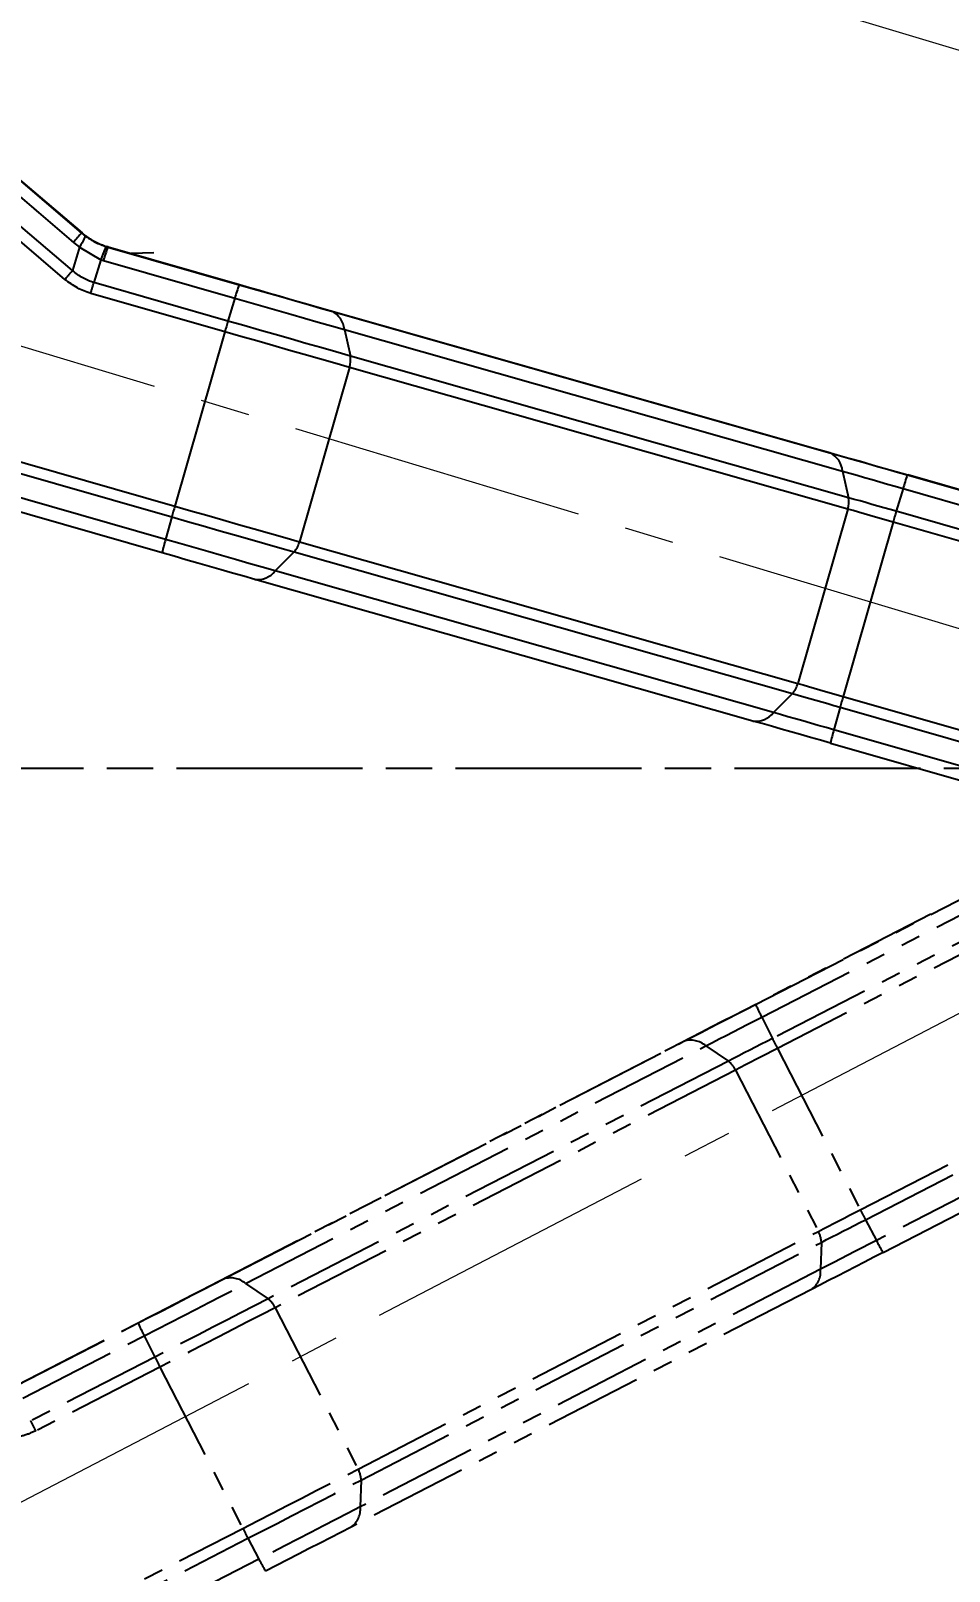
# Model space of a CAD drawing. Header units: millimetres. Extents: x 2301 to 4250, y 838 to 2217.
# Drawn here: x 3880.6 to 3939.9, y 1198 to 1297.4 of the extents above; entities that cross this region are included whole.
import ezdxf

# ---------------------------------------------------------------- set-up
doc = ezdxf.new("R2010")
doc.units = ezdxf.units.MM
for name, pattern in [('AM_ISO08W050', [18, 12, -1.5, 3, -1.5]), ('CENTER2', [28.575, 19.05, -3.175, 3.175, -3.175]), ('PHANTOM', [12.7, 6.35, -1.27, 1.27, -1.27, 1.27, -1.27])]:
    doc.linetypes.add(name, pattern=pattern)
for name, color, linetype, lineweight in [('AM_5', 3, 'Continuous', 25), ('AM_7', 4, 'AM_ISO08W050', 25), ('单点划线', 1, 'CENTER2', 13), ('标注', 3, 'Continuous', 13)]:
    doc.layers.add(name, color=color, linetype=linetype, lineweight=lineweight)
doc.styles.add('SLDTEXTSTYLE1', font='txt.shx', dxfattribs={"width": 0.7, "bigfont": 'gbcbig.shx'})
doc.dimstyles.new('SLDDIMSTYLE12$0', dxfattribs={"dimtxt": 12, "dimasz": 10, "dimexe": 0, "dimexo": 0.0625, "dimgap": 0.875, "dimtad": 1, "dimdec": 1, "dimlfac": 1.8, "dimrnd": 1e-09, "dimzin": 12, "dimdsep": 46, "dimtxsty": 'SLDTEXTSTYLE1', "dimcen": 0.09, "dimdle": 8.16, "dimclrd": 3, "dimclre": 3, "dimadec": 0, "dimazin": 3, "dimtfac": 1, "dimtdec": 1, "dimtofl": 0, "dimtmove": 0, "dimatfit": 3, "dimfxl": 0, "dimfrac": 2, "dimtolj": 1, "dimlwd": 5, "dimlwe": 5, "dimarcsym": 0})
doc.dimstyles.new('SLDDIMSTYLE12$2', dxfattribs={"dimtxt": 12, "dimasz": 10, "dimexe": 0, "dimexo": 0.0625, "dimgap": 0.875, "dimtad": 1, "dimdec": 1, "dimlfac": 1.8, "dimrnd": 1e-09, "dimzin": 12, "dimdsep": 46, "dimtxsty": 'SLDTEXTSTYLE1', "dimcen": 0.09, "dimdle": 8.16, "dimclrd": 3, "dimclre": 3, "dimadec": 0, "dimazin": 3, "dimtfac": 1, "dimtdec": 1, "dimtofl": 0, "dimtmove": 0, "dimatfit": 3, "dimfxl": 0, "dimfrac": 2, "dimtolj": 1, "dimlwd": 5, "dimlwe": 5, "dimarcsym": 0})

# ---------------------------------------------------------------- blocks, each defined once
blk = doc.blocks.new('*D69')
at = {"layer": 'Defpoints', "color": 0, "transparency": 16777216}
for p in [(3727.267, 1323.032), (3728.403, 1258.172), (3970.682, 1249.718), (3970.682, 1249.718), (3745.391, 1132.299)]:
    blk.add_point(p, dxfattribs=at)
at = {"layer": '标注', "color": 3, "linetype": 'Continuous', "lineweight": 5, "transparency": 16777216}
blk.add_arc((3970.682, 1249.718), 242.426, 165.60197, 205.16456, dxfattribs=at)
at = {"layer": '标注', "color": 3, "transparency": 16777216}
for points in [[(3734.265, 1310.447), (3737.476, 1309.551), (3738.556, 1319.632)], [(3752.758, 1147.374), (3749.771, 1145.894), (3755.703, 1137.673)]]:
    blk.add_solid(points, dxfattribs=at)
at = {"layer": '标注', "color": 0, "transparency": 16777216, "insert": (3735.174, 1227.526), "char_height": 10, "attachment_point": 5, "rotation": 275.38327, "style": 'SLDTEXTSTYLE1'}
blk.add_mtext('\\A1;60%%D', dxfattribs=at)
blk = doc.blocks.new('*D76')
at = {"layer": 'AM_5', "color": 3, "linetype": 'Continuous', "lineweight": 5, "transparency": 16777216}
blk.add_arc((3970.773, 1249.79), 210.812, 165.97795, 177.28188, dxfattribs=at)
at = {"layer": 'AM_5', "color": 3, "transparency": 16777216}
for points in [[(3764.636, 1301.311), (3767.85, 1300.427), (3768.896, 1310.511)], [(3761.865, 1259.748), (3758.533, 1259.827), (3759.962, 1249.79)]]:
    blk.add_solid(points, dxfattribs=at)
at = {"layer": 'Defpoints', "color": 0, "transparency": 16777216}
for p in [(3727.267, 1323.032), (3763.948, 1290.593), (3738.497, 1249.79), (3970.879, 1249.758), (3974.027, 1249.79)]:
    blk.add_point(p, dxfattribs=at)
at = {"layer": 'AM_5', "color": 0, "transparency": 16777216, "insert": (3755.405, 1281.478), "char_height": 12, "attachment_point": 5, "rotation": 81.62991, "style": 'SLDTEXTSTYLE1'}
blk.add_mtext('\\A1;15%%D', dxfattribs=at)
blk = doc.blocks.new('*D59')
at = {"layer": 'AM_5', "color": 3, "linetype": 'Continuous', "lineweight": 5, "transparency": 16777216}
for p, q in [((3781.387, 1307.769), (3791.403, 1341.021)), ((3971.439, 1286.797), (3800.978, 1338.138))]:
    blk.add_line(p, q, dxfattribs=at)
at = {"layer": 'AM_5', "color": 3, "lineweight": 5, "transparency": 16777216}
blk.add_line((3970.735, 1249.786), (3981.014, 1283.913), dxfattribs=at)
at = {"layer": 'AM_5', "color": 3, "transparency": 16777216}
for points in [[(3801.458, 1339.733), (3800.497, 1336.542), (3791.403, 1341.021)], [(3971.92, 1288.393), (3970.958, 1285.201), (3981.014, 1283.913)]]:
    blk.add_solid(points, dxfattribs=at)
at = {"layer": 'Defpoints', "color": 0, "transparency": 16777216}
for p in [(3791.403, 1341.021), (3781.369, 1307.709), (3970.717, 1249.726)]:
    blk.add_point(p, dxfattribs=at)
at = {"layer": 'AM_5', "color": 0, "transparency": 16777216, "insert": (3886.369, 1319.599), "char_height": 12, "attachment_point": 5, "rotation": 343.23837, "style": 'SLDTEXTSTYLE1'}
blk.add_mtext('\\A1;225', dxfattribs=at)

msp = doc.modelspace()

# ---------------------------------------------------------------- linework, layer by layer
at = {"color": 7, "linetype": 'Continuous', "lineweight": 25}
for p, q in [((3787.849, 1295.984), (3889.914, 1266.715)), ((3787.654, 1295.293), (3889.72, 1266.024)), ((3889.318, 1264.557), (3786.647, 1294)), ((3889.097, 1263.698), (3786.426, 1293.141)), ((3878.392, 1287.977), (3883.369, 1283.731)), ((3878.925, 1288.578), (3883.902, 1284.333)), ((3878.951, 1288.584), (3883.928, 1284.338)), ((3882.826, 1281.343), (3877.459, 1285.921)), ((3883.313, 1281.909), (3877.945, 1286.487)), ((3883.902, 1284.333), (3883.928, 1284.338)), ((3883.928, 1284.338), (3884.125, 1284.179)), ((3883.763, 1283.414), (3883.313, 1281.909)), ((3883.369, 1283.731), (3883.763, 1283.414)), ((3883.763, 1283.414), (3885.134, 1282.612)), ((3885.608, 1283.436), (3885.519, 1283.462)), ((3885.52, 1283.462), (3885.607, 1283.436)), ((3885.583, 1283.431), (3885.607, 1283.436)), ((3885.583, 1283.431), (3894.058, 1281.001)), ((3885.607, 1283.436), (3894.082, 1281.006)), ((3888.556, 1283.062), (3887.1, 1283.008)), ((3885.134, 1282.612), (3884.691, 1281.135)), ((3885.134, 1282.612), (3885.308, 1282.56)), ((3885.308, 1282.56), (3893.783, 1280.13)), ((3893.341, 1278.655), (3884.691, 1281.135)), ((3893.139, 1277.962), (3884.489, 1280.442)), ((3893.783, 1280.13), (3893.341, 1278.655)), ((3899.079, 1279.578), (3931.227, 1270.436)), ((3900.031, 1279.295), (3932.179, 1270.153)), ((3893.139, 1277.962), (3889.914, 1266.715)), ((3900.853, 1278.11), (3901.24, 1276.399)), ((3900.853, 1278.11), (3933.001, 1268.969)), ((3933.388, 1267.257), (3901.24, 1276.399)), ((3901.184, 1275.664), (3897.959, 1264.417)), ((3933.332, 1266.522), (3901.184, 1275.664)), ((3933.001, 1268.969), (3933.388, 1267.257)), ((3937.176, 1268.725), (3956.212, 1263.267)), ((3949.41, 1265.229), (3937.2, 1268.731)), ((3936.901, 1267.855), (3936.459, 1266.379)), ((3936.901, 1267.855), (3957.071, 1262.07)), ((3889.72, 1266.024), (3889.318, 1264.557)), ((3933.332, 1266.522), (3930.107, 1255.275)), ((3958.186, 1260.149), (3936.459, 1266.379)), ((3936.257, 1265.687), (3933.033, 1254.44)), ((3953.284, 1260.804), (3936.257, 1265.687)), ((3897.959, 1264.417), (3930.107, 1255.275)), ((3897.618, 1263.768), (3896.388, 1262.538)), ((3897.618, 1263.768), (3929.766, 1254.626)), ((3928.536, 1253.396), (3896.388, 1262.538)), ((3927.218, 1252.85), (3895.07, 1261.992)), ((3929.766, 1254.626), (3928.536, 1253.396)), ((3933.033, 1254.44), (3950.06, 1249.557)), ((3932.838, 1253.749), (3932.436, 1252.282)), ((3932.838, 1253.749), (3954.565, 1247.518)), ((3952.606, 1246.498), (3932.436, 1252.282)), ((3932.215, 1251.423), (3951.262, 1245.961))]:
    msp.add_line(p, q, dxfattribs=at)
at = {"color": 7, "linetype": 'PHANTOM', "lineweight": 25}
for p, q in [((3927.386, 1234.573), (3945.002, 1243.618)), ((3927.781, 1233.749), (3945.258, 1242.723)), ((3945.717, 1241.228), (3928.468, 1232.371)), ((3938.699, 1240.395), (3927.399, 1234.593)), ((3944.552, 1239.819), (3928.795, 1231.728)), ((3927.781, 1233.749), (3928.468, 1232.371)), ((3892.179, 1216.417), (3921.877, 1231.749)), ((3893.066, 1216.861), (3922.765, 1232.194)), ((3894.476, 1216.56), (3924.174, 1231.893)), ((3924.174, 1231.893), (3925.628, 1230.909)), ((3928.795, 1231.728), (3934.14, 1221.32)), ((3925.628, 1230.909), (3895.93, 1215.576)), ((3926.09, 1230.335), (3896.392, 1215.002)), ((3926.09, 1230.335), (3931.435, 1219.928)), ((3934.14, 1221.32), (3949.897, 1229.411)), ((3934.471, 1220.683), (3952.94, 1230.166)), ((3953.847, 1228.923), (3935.181, 1219.339)), ((3935.608, 1218.561), (3953.234, 1227.611)), ((3934.471, 1220.683), (3935.181, 1219.339)), ((3901.737, 1204.595), (3931.435, 1219.928)), ((3901.932, 1203.888), (3931.631, 1219.22)), ((3931.631, 1219.22), (3931.575, 1217.482)), ((3931.575, 1217.482), (3901.877, 1202.149)), ((3894.476, 1216.56), (3895.93, 1215.576)), ((3930.987, 1216.182), (3901.289, 1200.849)), ((3896.392, 1215.002), (3901.737, 1204.595)), ((3879.701, 1209.99), (3887.544, 1214.018)), ((3879.715, 1210.011), (3887.558, 1214.038)), ((3880.097, 1209.167), (3887.939, 1213.194)), ((3887.939, 1213.194), (3888.626, 1211.816)), ((3888.626, 1211.816), (3880.622, 1207.706)), ((3888.953, 1211.173), (3880.949, 1207.063)), ((3888.953, 1211.173), (3894.298, 1200.765)), ((3901.932, 1203.888), (3901.877, 1202.149)), ((3799.843, 1152.264), (3894.298, 1200.765)), ((3800.174, 1151.627), (3894.629, 1200.128)), ((3894.629, 1200.128), (3895.34, 1198.784)), ((3895.34, 1198.784), (3800.325, 1149.995))]:
    msp.add_line(p, q, dxfattribs=at)
at = {"color": 7, "linetype": 'Continuous', "lineweight": 25, "flags": 128}
for points in [[(3894.058, 1281.001), (3894.827, 1280.78), (3895.594, 1280.561), (3896.357, 1280.342), (3897.113, 1280.126), (3897.861, 1279.913), (3898.598, 1279.703), (3899.322, 1279.496), (3900.031, 1279.295)], [(3894.082, 1281.006), (3894.725, 1280.821), (3895.367, 1280.638), (3896.005, 1280.455), (3896.638, 1280.274), (3897.264, 1280.096), (3897.88, 1279.92), (3898.486, 1279.747), (3899.079, 1279.578)], [(3893.783, 1280.13), (3894.693, 1279.869), (3895.601, 1279.609), (3896.504, 1279.351), (3897.399, 1279.095), (3898.284, 1278.842), (3899.157, 1278.593), (3900.014, 1278.349), (3900.853, 1278.11)], [(3901.184, 1275.664), (3900.229, 1275.936), (3899.254, 1276.213), (3898.261, 1276.497), (3897.254, 1276.784), (3896.235, 1277.075), (3895.208, 1277.369), (3894.175, 1277.665), (3893.139, 1277.962)], [(3901.24, 1276.399), (3900.302, 1276.665), (3899.345, 1276.938), (3898.37, 1277.216), (3897.381, 1277.498), (3896.381, 1277.784), (3895.372, 1278.073), (3894.358, 1278.363), (3893.341, 1278.655)], [(3931.227, 1270.436), (3931.936, 1270.235), (3932.66, 1270.029), (3933.397, 1269.818), (3934.145, 1269.605), (3934.902, 1269.389), (3935.664, 1269.17), (3936.431, 1268.951), (3937.2, 1268.731)], [(3932.179, 1270.153), (3932.772, 1269.984), (3933.378, 1269.811), (3933.994, 1269.636), (3934.62, 1269.457), (3935.253, 1269.276), (3935.891, 1269.094), (3936.533, 1268.91), (3937.176, 1268.725)], [(3933.001, 1268.969), (3933.464, 1268.837), (3933.937, 1268.702), (3934.418, 1268.565), (3934.906, 1268.426), (3935.4, 1268.284), (3935.898, 1268.142), (3936.399, 1267.998), (3936.901, 1267.855)], [(3936.459, 1266.379), (3936.064, 1266.493), (3935.67, 1266.606), (3935.277, 1266.718), (3934.888, 1266.829), (3934.504, 1266.939), (3934.125, 1267.047), (3933.752, 1267.153), (3933.388, 1267.257)], [(3889.72, 1266.024), (3890.736, 1265.732), (3891.751, 1265.442), (3892.759, 1265.153), (3893.76, 1264.867), (3894.749, 1264.585), (3895.723, 1264.307), (3896.681, 1264.034), (3897.618, 1263.768)], [(3889.914, 1266.715), (3890.95, 1266.418), (3891.983, 1266.122), (3893.01, 1265.829), (3894.029, 1265.537), (3895.037, 1265.25), (3896.029, 1264.967), (3897.004, 1264.689), (3897.959, 1264.417)], [(3936.257, 1265.687), (3935.881, 1265.794), (3935.505, 1265.902), (3935.132, 1266.009), (3934.761, 1266.115), (3934.395, 1266.219), (3934.034, 1266.322), (3933.679, 1266.423), (3933.332, 1266.522)], [(3896.388, 1262.538), (3895.549, 1262.777), (3894.692, 1263.021), (3893.819, 1263.27), (3892.934, 1263.522), (3892.039, 1263.778), (3891.136, 1264.037), (3890.228, 1264.297), (3889.318, 1264.557)], [(3895.07, 1261.992), (3894.361, 1262.194), (3893.637, 1262.4), (3892.9, 1262.61), (3892.152, 1262.824), (3891.396, 1263.04), (3890.633, 1263.258), (3889.866, 1263.478), (3889.097, 1263.698)], [(3930.107, 1255.275), (3930.455, 1255.177), (3930.809, 1255.076), (3931.17, 1254.973), (3931.536, 1254.868), (3931.907, 1254.762), (3932.281, 1254.655), (3932.656, 1254.548), (3933.033, 1254.44)], [(3929.766, 1254.626), (3930.131, 1254.522), (3930.503, 1254.416), (3930.882, 1254.308), (3931.267, 1254.198), (3931.656, 1254.087), (3932.048, 1253.975), (3932.442, 1253.862), (3932.838, 1253.749)], [(3932.436, 1252.282), (3931.934, 1252.426), (3931.434, 1252.569), (3930.935, 1252.712), (3930.441, 1252.853), (3929.953, 1252.993), (3929.472, 1253.13), (3928.999, 1253.265), (3928.536, 1253.396)], [(3932.215, 1251.423), (3931.572, 1251.607), (3930.93, 1251.791), (3930.292, 1251.974), (3929.659, 1252.154), (3929.033, 1252.333), (3928.417, 1252.509), (3927.811, 1252.681), (3927.218, 1252.85)]]:
    msp.add_lwpolyline(points, dxfattribs=at)
at = {"color": 7, "linetype": 'PHANTOM', "lineweight": 25, "flags": 128}
for points in [[(3921.877, 1231.749), (3922.532, 1232.087), (3923.201, 1232.432), (3923.882, 1232.784), (3924.573, 1233.14), (3925.273, 1233.5), (3925.978, 1233.863), (3926.688, 1234.227), (3927.399, 1234.593)], [(3922.765, 1232.194), (3923.313, 1232.476), (3923.872, 1232.765), (3924.442, 1233.059), (3925.021, 1233.357), (3925.606, 1233.658), (3926.197, 1233.962), (3926.79, 1234.267), (3927.386, 1234.573)], [(3924.174, 1231.893), (3924.602, 1232.113), (3925.039, 1232.339), (3925.484, 1232.568), (3925.935, 1232.801), (3926.392, 1233.036), (3926.853, 1233.273), (3927.316, 1233.511), (3927.781, 1233.749)], [(3928.468, 1232.371), (3928.102, 1232.183), (3927.737, 1231.996), (3927.375, 1231.809), (3927.015, 1231.624), (3926.659, 1231.441), (3926.309, 1231.26), (3925.965, 1231.083), (3925.628, 1230.909)], [(3928.795, 1231.728), (3928.447, 1231.549), (3928.099, 1231.37), (3927.753, 1231.193), (3927.411, 1231.016), (3927.072, 1230.842), (3926.739, 1230.67), (3926.411, 1230.501), (3926.09, 1230.335)], [(3931.435, 1219.928), (3931.756, 1220.093), (3932.083, 1220.262), (3932.417, 1220.434), (3932.756, 1220.608), (3933.098, 1220.785), (3933.444, 1220.963), (3933.791, 1221.141), (3934.14, 1221.32)], [(3931.631, 1219.22), (3931.967, 1219.394), (3932.311, 1219.572), (3932.662, 1219.752), (3933.017, 1219.935), (3933.377, 1220.121), (3933.74, 1220.307), (3934.105, 1220.495), (3934.471, 1220.683)], [(3935.181, 1219.339), (3934.717, 1219.1), (3934.253, 1218.862), (3933.793, 1218.625), (3933.336, 1218.39), (3932.884, 1218.157), (3932.439, 1217.928), (3932.003, 1217.703), (3931.575, 1217.482)], [(3935.608, 1218.561), (3935.013, 1218.255), (3934.419, 1217.95), (3933.829, 1217.646), (3933.244, 1217.345), (3932.665, 1217.047), (3932.095, 1216.753), (3931.535, 1216.465), (3930.987, 1216.182)], [(3887.544, 1214.018), (3888.255, 1214.383), (3888.965, 1214.748), (3889.67, 1215.111), (3890.37, 1215.471), (3891.061, 1215.827), (3891.742, 1216.178), (3892.412, 1216.523), (3893.066, 1216.861)], [(3887.558, 1214.038), (3888.153, 1214.343), (3888.747, 1214.649), (3889.337, 1214.952), (3889.922, 1215.253), (3890.501, 1215.551), (3891.071, 1215.845), (3891.631, 1216.134), (3892.179, 1216.417)], [(3887.939, 1213.194), (3888.781, 1213.627), (3889.621, 1214.059), (3890.456, 1214.488), (3891.284, 1214.914), (3892.103, 1215.336), (3892.909, 1215.751), (3893.701, 1216.16), (3894.476, 1216.56)], [(3895.93, 1215.576), (3895.064, 1215.129), (3894.179, 1214.673), (3893.278, 1214.209), (3892.364, 1213.738), (3891.439, 1213.262), (3890.506, 1212.782), (3889.567, 1212.3), (3888.626, 1211.816)], [(3896.392, 1215.002), (3895.51, 1214.547), (3894.609, 1214.082), (3893.691, 1213.61), (3892.76, 1213.13), (3891.818, 1212.645), (3890.867, 1212.156), (3889.912, 1211.665), (3888.953, 1211.173)], [(3894.298, 1200.765), (3895.256, 1201.257), (3896.212, 1201.749), (3897.162, 1202.237), (3898.104, 1202.722), (3899.036, 1203.202), (3899.953, 1203.675), (3900.855, 1204.139), (3901.737, 1204.595)], [(3894.629, 1200.128), (3895.57, 1200.611), (3896.508, 1201.093), (3897.441, 1201.573), (3898.366, 1202.049), (3899.281, 1202.52), (3900.182, 1202.984), (3901.066, 1203.441), (3901.932, 1203.888)], [(3901.877, 1202.149), (3901.102, 1201.749), (3900.31, 1201.341), (3899.503, 1200.925), (3898.685, 1200.504), (3897.857, 1200.077), (3897.022, 1199.648), (3896.182, 1199.216), (3895.34, 1198.784)], [(3901.289, 1200.849), (3900.634, 1200.511), (3899.965, 1200.166), (3899.284, 1199.815), (3898.592, 1199.459), (3897.893, 1199.099), (3897.187, 1198.736), (3896.478, 1198.371), (3895.767, 1198.006)]]:
    msp.add_lwpolyline(points, dxfattribs=at)
at = {"color": 7, "linetype": 'Continuous', "lineweight": 25}
for centre, radius, start, end in [((3895.605, 1273.413), 16.006, 136.98231, 139.86093), ((3897.85, 1279.081), 13.015, 160.47233, 164.49361), ((3906.324, 1276.65), 13.015, 160.47233, 164.49361), ((3899.403, 1277.982), 1.455, 5.07762, 64.46165), ((3957.692, 1259.516), 67.137, 163.43713, 164.05307), ((3899.68, 1276.148), 1.58, 342.17658, 9.14397), ((3931.551, 1268.84), 1.455, 5.07766, 64.46203), ((3949.442, 1264.375), 13.015, 160.47228, 164.49364), ((3931.828, 1267.006), 1.58, 342.17656, 9.14413), ((3953.477, 1248.426), 66.141, 163.94748, 164.56969), ((4000.81, 1247.241), 67.136, 163.43713, 164.05307), ((3900.582, 1261.199), 11.754, 163.40044, 167.7271), ((3896.446, 1264.798), 1.56, 318.69224, 345.8928), ((3895.261, 1263.395), 1.416, 262.23993, 322.75953), ((3928.594, 1255.656), 1.56, 318.69201, 345.89284), ((3996.595, 1236.151), 66.141, 163.94748, 164.5697), ((3927.409, 1254.253), 1.416, 262.23993, 322.75953), ((3943.7, 1248.924), 11.754, 163.40041, 167.72716)]:
    msp.add_arc(centre, radius, start, end, dxfattribs=at)
at = {"color": 7, "linetype": 'PHANTOM', "lineweight": 25}
for centre, radius, start, end in [((3939.307, 1239.794), 13.015, 203.65312, 207.67448), ((3923.206, 1230.807), 1.455, 48.2585, 107.64287), ((3988.489, 1262.451), 67.136, 206.61797, 207.23391), ((3924.662, 1229.659), 1.58, 25.3574, 52.32497), ((3993.004, 1251.479), 66.141, 207.12832, 207.75054), ((3930.071, 1219.169), 1.56, 1.87285, 29.07368), ((3945.693, 1224.598), 11.754, 206.58125, 210.908), ((3930.167, 1217.335), 1.416, 305.42077, 5.94037), ((3893.507, 1215.474), 1.455, 48.25846, 107.64249), ((3894.964, 1214.326), 1.58, 25.35742, 52.32481), ((3899.465, 1219.239), 13.015, 203.65317, 207.67445), ((3948.648, 1241.896), 67.137, 206.61798, 207.23391), ((3900.373, 1203.837), 1.56, 1.87308, 29.07364), ((3900.469, 1202.003), 1.416, 305.42077, 5.94037), ((3953.163, 1230.925), 66.141, 207.12832, 207.75053), ((3905.851, 1204.043), 11.754, 206.58128, 210.90794)]:
    msp.add_arc(centre, radius, start, end, dxfattribs=at)
at = {"color": 7, "linetype": 'Continuous', "lineweight": 25}
for points, knots in [([(3884.1, 1284.174), (3884.104, 1284.122), (3884.111, 1284.019), (3883.879, 1283.615), (3883.763, 1283.414)], [0, 0, 0, 0, 0.500804, 1, 1, 1, 1]), ([(3883.902, 1284.333), (3883.939, 1284.302), (3884.004, 1284.248), (3884.07, 1284.196), (3884.1, 1284.174)], [0, 0, 0, 0, 0.557672, 1, 1, 1, 1]), ([(3884.1, 1284.174), (3884.32, 1284.022), (3884.752, 1283.723), (3885.251, 1283.545), (3885.496, 1283.457)], [0, 0, 0, 0, 0.508316, 1, 1, 1, 1]), ([(3884.125, 1284.179), (3884.344, 1284.027), (3884.775, 1283.728), (3885.274, 1283.55), (3885.52, 1283.462)], [0, 0, 0, 0, 0.5080063, 1, 1, 1, 1]), ([(3885.496, 1283.457), (3885.467, 1283.421), (3885.408, 1283.349), (3885.225, 1282.858), (3885.134, 1282.612)], [0, 0, 0, 0, 0.5, 1, 1, 1, 1]), ([(3885.496, 1283.457), (3885.512, 1283.452), (3885.541, 1283.443), (3885.57, 1283.435), (3885.583, 1283.431)], [0, 0, 0, 0, 0.560146, 1, 1, 1, 1]), ([(3884.691, 1281.135), (3884.443, 1281.223), (3883.939, 1281.402), (3883.524, 1281.738), (3883.313, 1281.909)], [0, 0, 0, 0, 0.491499, 1, 1, 1, 1]), ([(3884.489, 1280.442), (3884.194, 1280.545), (3883.591, 1280.755), (3883.084, 1281.144), (3882.826, 1281.343)], [0, 0, 0, 0, 0.490293, 1, 1, 1, 1])]:
    msp.add_open_spline(points, degree=3, knots=knots, dxfattribs=at)
for points in [[(3882.826, 1281.343), (3882.874, 1281.398), (3882.968, 1281.509), (3883.102, 1281.665), (3883.223, 1281.805), (3883.283, 1281.874), (3883.313, 1281.909)], [(3884.489, 1280.442), (3884.509, 1280.509), (3884.547, 1280.643), (3884.602, 1280.832), (3884.652, 1281.004), (3884.678, 1281.091), (3884.691, 1281.135)]]:
    msp.add_open_spline(points, degree=3, dxfattribs=at)
at = {"color": 7, "linetype": 'PHANTOM', "lineweight": 25}
msp.add_open_spline([(3880.949, 1207.063), (3880.917, 1207.125), (3880.853, 1207.248), (3880.764, 1207.424), (3880.683, 1207.583), (3880.642, 1207.665), (3880.622, 1207.706)], degree=3, dxfattribs=at)
msp.add_open_spline([(3880.949, 1207.063), (3880.663, 1206.935), (3880.079, 1206.676), (3879.444, 1206.613), (3879.12, 1206.581)], degree=3, knots=[0, 0, 0, 0, 0.490293, 1, 1, 1, 1], dxfattribs=at)
at = {"layer": 'AM_7'}
msp.add_line((3974.027, 1249.79), (3738.497, 1249.79), dxfattribs=at)
at = {"layer": '单点划线'}
for q in [(3727.267, 1323.032), (3745.391, 1132.299)]:
    msp.add_line((3970.682, 1249.718), q, dxfattribs=at)

# ---------------------------------------------------------------- dimensions: what is measured, and where the dimension line sits
at = {"layer": 'AM_5'}
dim = msp.add_linear_dim(base=(3791.403, 1341.021), p1=(3970.717, 1249.726), p2=(3781.369, 1307.709), angle=163.23837, text='225', dimstyle='SLDDIMSTYLE12$0', override={"dimlfac": 1, "dimpost": ''}, dxfattribs=at)
dim.commit()
dim.dimension.update_dxf_attribs({"geometry": '*D59', "text_midpoint": (3884.387, 1313.016), "dimtype": 160})
dim = msp.add_angular_dim_2l(base=(3763.948, 1290.593), line1=((3970.879, 1249.758), (3727.267, 1323.032)), line2=((3974.027, 1249.79), (3738.497, 1249.79)), text='15%%D', dimstyle='SLDDIMSTYLE12$2', override={"dimlfac": 1}, dxfattribs=at)
dim.commit()
dim.dimension.update_dxf_attribs({"geometry": '*D76', "text_midpoint": (3755.405, 1281.478)})
at = {"layer": '标注'}
dim = msp.add_angular_dim_2l(base=(3728.403, 1258.172), line1=((3970.682, 1249.718), (3727.267, 1323.032)), line2=((3970.682, 1249.718), (3745.391, 1132.299)), text='60%%D', dimstyle='SLDDIMSTYLE12$2', override={"dimtxt": 10, "dimadec": 3, "dimtdec": 3, "dimtzin": 0}, dxfattribs=at)
dim.commit()
dim.dimension.update_dxf_attribs({"geometry": '*D69', "text_midpoint": (3735.174, 1227.526)})

doc.saveas('drawing.dxf')
